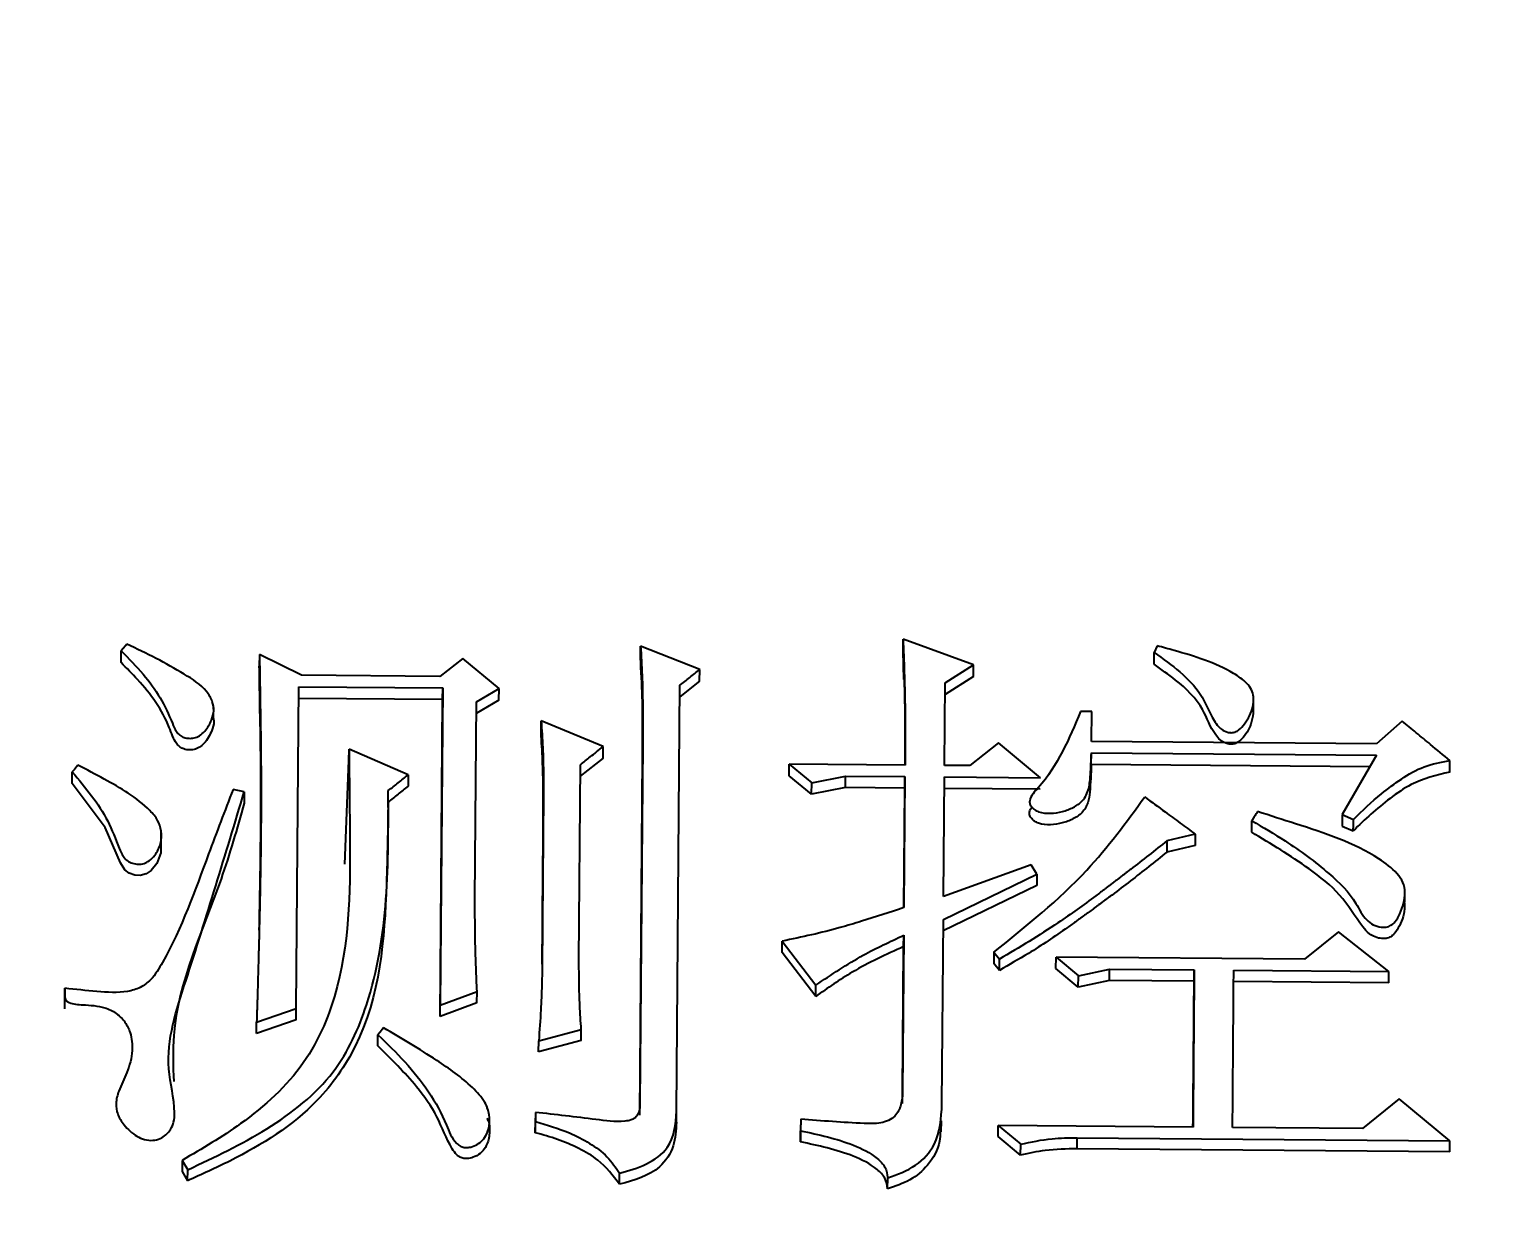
# Model space of a CAD drawing. Header units: millimetres. Extents: x 1726 to 4771, y 590 to 2743.
# Drawn here: x 2488.79 to 2494.41, y 2296.52 to 2301.04 of the extents above; entities that cross this region are included whole.
import ezdxf

# ---------------------------------------------------------------- set-up
doc = ezdxf.new("R2010")
doc.units = ezdxf.units.MM
doc.layers.add('AM_5', color=3, linetype='Continuous', lineweight=25)
doc.styles.add('SLDTEXTSTYLE1', font='txt.shx', dxfattribs={"width": 0.7, "bigfont": 'gbcbig.shx'})
doc.dimstyles.new('SLDDIMSTYLE12$0', dxfattribs={"dimtxt": 12, "dimasz": 10, "dimexe": 0, "dimexo": 0.0625, "dimgap": 0.875, "dimtad": 1, "dimdec": 1, "dimlfac": 1.8, "dimrnd": 1e-09, "dimzin": 12, "dimdsep": 46, "dimtxsty": 'SLDTEXTSTYLE1', "dimcen": 0.09, "dimdle": 8.16, "dimclrd": 3, "dimclre": 3, "dimadec": 0, "dimazin": 3, "dimtfac": 1, "dimtdec": 1, "dimtofl": 0, "dimtmove": 0, "dimatfit": 3, "dimfxl": 0, "dimfrac": 2, "dimtolj": 1, "dimlwd": 5, "dimlwe": 5, "dimarcsym": 0})

# ---------------------------------------------------------------- blocks, each defined once
blk = doc.blocks.new('*D50')
at = {"layer": 'AM_5', "color": 3, "lineweight": 5, "transparency": 16777216}
blk.add_line((2709.5179, 2483.6796), (2315.1182, 2483.6796), dxfattribs=at)
at = {"layer": 'AM_5', "color": 3, "linetype": 'Continuous', "lineweight": 5, "transparency": 16777216}
for p, q in [((2315.1182, 2473.6796), (2315.1182, 2159.8939)), ((2721.1936, 2149.8939), (2315.1182, 2149.8939))]:
    blk.add_line(p, q, dxfattribs=at)
at = {"layer": 'AM_5', "color": 3, "transparency": 16777216}
for points in [[(2313.4515, 2473.6796), (2316.7848, 2473.6796), (2315.1182, 2483.6796)], [(2313.4515, 2159.8939), (2316.7848, 2159.8939), (2315.1182, 2149.8939)]]:
    blk.add_solid(points, dxfattribs=at)
at = {"layer": 'Defpoints', "color": 0, "transparency": 16777216}
for p in [(2709.5804, 2483.6796), (2315.1182, 2149.8939), (2721.2561, 2149.8939)]:
    blk.add_point(p, dxfattribs=at)
at = {"layer": 'AM_5', "color": 0, "transparency": 16777216, "insert": (2300.5289, 2316.7867), "char_height": 12, "attachment_point": 5, "rotation": 90, "style": 'SLDTEXTSTYLE1'}
blk.add_mtext('\\A1;{\\H2.28571x;335}', dxfattribs=at)

msp = doc.modelspace()

# ---------------------------------------------------------------- linework, layer by layer
at = {"color": 7, "linetype": 'Continuous', "lineweight": 25}
for p, q in [((2489.143, 2298.6179), (2489.1435, 2298.6625)), ((2491.1335, 2298.6363), (2491.134, 2298.681)), ((2491.3605, 2298.5915), (2491.134, 2298.681)), ((2492.1398, 2298.6629), (2492.1403, 2298.7076)), ((2492.1431, 2298.5528), (2492.1398, 2298.6629)), ((2492.41, 2298.6091), (2492.1403, 2298.7076)), ((2493.1136, 2298.682), (2493.1026, 2298.6559)), ((2489.6734, 2298.6493), (2489.6729, 2298.6046)), ((2489.8351, 2298.5691), (2489.6734, 2298.6493)), ((2490.4522, 2298.6341), (2490.3651, 2298.5647)), ((2490.5919, 2298.519), (2490.4522, 2298.6341)), ((2492.3013, 2298.5399), (2492.41, 2298.6091)), ((2492.4095, 2298.5644), (2492.41, 2298.6091)), ((2493.1021, 2298.6112), (2493.1026, 2298.6559)), ((2490.3651, 2298.5647), (2489.8351, 2298.5691)), ((2491.36, 2298.5469), (2491.3605, 2298.5915)), ((2492.4095, 2298.5644), (2492.3008, 2298.4953)), ((2489.8146, 2297.2925), (2489.8239, 2298.5254)), ((2489.8239, 2298.5254), (2490.3756, 2298.5208)), ((2490.3756, 2298.5208), (2490.3664, 2297.3056)), ((2490.3751, 2298.4763), (2490.3756, 2298.5208)), ((2490.505, 2298.4671), (2490.5919, 2298.519)), ((2490.5914, 2298.4745), (2490.5919, 2298.519)), ((2491.2719, 2296.8996), (2491.2843, 2298.5308)), ((2491.36, 2298.5469), (2491.2838, 2298.4862)), ((2492.2989, 2298.2239), (2492.3013, 2298.5399)), ((2489.4971, 2298.4389), (2489.4973, 2298.45)), ((2490.3751, 2298.4763), (2489.8234, 2298.4808)), ((2490.3659, 2297.2627), (2490.3751, 2298.4763)), ((2490.4992, 2297.7107), (2490.505, 2298.4671)), ((2490.5914, 2298.4745), (2490.5045, 2298.4226)), ((2493.4824, 2298.4231), (2493.4829, 2298.4681)), ((2489.4967, 2298.4051), (2489.497, 2298.428)), ((2490.7527, 2298.3505), (2490.7532, 2298.3948)), ((2490.9905, 2298.2963), (2490.7532, 2298.3948)), ((2492.8629, 2298.43), (2492.8197, 2298.4303)), ((2492.8621, 2298.3159), (2492.8629, 2298.43)), ((2494.0526, 2298.3938), (2493.9546, 2298.3068)), ((2490.0164, 2298.2426), (2490.0168, 2298.2868)), ((2490.2432, 2298.1883), (2490.0168, 2298.2868)), ((2490.99, 2298.2521), (2490.9905, 2298.2963)), ((2491.142, 2298.3038), (2491.1315, 2296.9273)), ((2491.142, 2298.3038), (2491.1415, 2298.2596)), ((2492.505, 2298.3101), (2492.3962, 2298.2231)), ((2492.6663, 2298.1769), (2492.505, 2298.3101)), ((2492.8613, 2298.2278), (2492.8618, 2298.272)), ((2492.8618, 2298.272), (2493.9543, 2298.2629)), ((2493.9546, 2298.3068), (2492.8621, 2298.3159)), ((2490.0009, 2297.8459), (2490.0164, 2298.2426)), ((2490.8977, 2297.4779), (2490.9034, 2298.2267)), ((2490.99, 2298.2521), (2490.9029, 2298.1826)), ((2491.131, 2296.8849), (2491.1415, 2298.2596)), ((2491.7039, 2298.2289), (2491.7899, 2298.1579)), ((2492.1474, 2298.2252), (2491.7039, 2298.2289)), ((2492.3962, 2298.2231), (2492.2989, 2298.2239)), ((2493.9288, 2298.2189), (2492.8613, 2298.2278)), ((2493.9543, 2298.2629), (2493.8227, 2298.0355)), ((2494.2349, 2298.1988), (2494.2354, 2298.243)), ((2488.9556, 2298.155), (2488.9561, 2298.1991)), ((2490.2432, 2298.1883), (2490.2428, 2298.1442)), ((2491.7894, 2298.1138), (2491.7034, 2298.1847)), ((2491.7894, 2298.1138), (2491.7899, 2298.1579)), ((2491.7899, 2298.1579), (2491.9199, 2298.1831)), ((2491.9194, 2298.1391), (2491.9199, 2298.1831)), ((2491.9199, 2298.1831), (2492.1471, 2298.1813)), ((2492.1471, 2298.1813), (2492.1433, 2297.6794)), ((2492.1466, 2298.1372), (2492.1471, 2298.1813)), ((2492.2951, 2297.7223), (2492.2985, 2298.18)), ((2492.2985, 2298.18), (2492.6663, 2298.1769)), ((2489.6153, 2298.1232), (2489.5721, 2298.1323)), ((2489.6153, 2298.1232), (2489.6148, 2298.0792)), ((2490.1665, 2298.0834), (2490.167, 2298.1274)), ((2491.9194, 2298.1391), (2491.7894, 2298.1138)), ((2492.1466, 2298.1372), (2491.9194, 2298.1391)), ((2492.1431, 2297.6794), (2492.1466, 2298.1372)), ((2492.6658, 2298.1329), (2492.298, 2298.1359)), ((2492.6353, 2298.1116), (2492.6352, 2298.1098)), ((2490.7612, 2298.0345), (2490.7617, 2298.0785)), ((2493.8227, 2298.0355), (2493.8222, 2297.9915)), ((2493.8222, 2297.9915), (2493.8654, 2297.9736)), ((2493.8227, 2298.0355), (2493.8658, 2298.0175)), ((2489.2963, 2297.929), (2489.2968, 2297.9716)), ((2489.2968, 2297.9729), (2489.2968, 2297.9733)), ((2493.1513, 2297.9354), (2493.1508, 2297.8917)), ((2493.2596, 2297.9609), (2493.1513, 2297.9354)), ((2493.2596, 2297.9609), (2493.2591, 2297.9171)), ((2493.2591, 2297.9171), (2493.1508, 2297.8917)), ((2492.6313, 2297.8429), (2492.2951, 2297.7223)), ((2492.6527, 2297.8075), (2492.6313, 2297.8429)), ((2492.6522, 2297.7639), (2492.2939, 2297.5907)), ((2492.2944, 2297.6341), (2492.6527, 2297.8075)), ((2492.6527, 2297.8075), (2492.6522, 2297.7639)), ((2494.0622, 2297.7012), (2494.0627, 2297.7452)), ((2492.289, 2296.9266), (2492.2944, 2297.6341)), ((2491.6767, 2297.5077), (2491.6771, 2297.551)), ((2491.6771, 2297.551), (2491.8055, 2297.3823)), ((2492.1425, 2297.5736), (2492.1379, 2296.9722)), ((2492.142, 2297.5303), (2492.1425, 2297.5736)), ((2493.8085, 2297.5862), (2493.6779, 2297.4814)), ((2494.002, 2297.4345), (2493.8085, 2297.5862)), ((2491.805, 2297.3392), (2491.6767, 2297.5077)), ((2492.1377, 2296.971), (2492.142, 2297.5303)), ((2492.4881, 2297.5089), (2492.4876, 2297.4657)), ((2492.4881, 2297.5089), (2492.5096, 2297.4822)), ((2492.5091, 2297.4391), (2492.5096, 2297.4822)), ((2492.7255, 2297.4461), (2492.726, 2297.4893)), ((2492.726, 2297.4893), (2492.812, 2297.4179)), ((2493.6779, 2297.4814), (2492.726, 2297.4893)), ((2492.5091, 2297.4391), (2492.4876, 2297.4657)), ((2492.8115, 2297.3748), (2492.7255, 2297.4461)), ((2492.812, 2297.4179), (2492.9312, 2297.4434)), ((2492.9307, 2297.4003), (2492.9312, 2297.4434)), ((2492.9312, 2297.4434), (2493.2557, 2297.4407)), ((2493.2552, 2297.3976), (2493.2557, 2297.4407)), ((2493.4071, 2297.4395), (2494.002, 2297.4345)), ((2494.0016, 2297.3914), (2494.002, 2297.4345)), ((2488.9276, 2297.3275), (2488.9281, 2297.3705)), ((2491.805, 2297.3392), (2491.8055, 2297.3823)), ((2492.8115, 2297.3748), (2492.812, 2297.4179)), ((2492.9307, 2297.4003), (2492.8115, 2297.3748)), ((2493.2552, 2297.3976), (2492.9307, 2297.4003)), ((2494.0016, 2297.3914), (2493.4066, 2297.3963)), ((2488.9273, 2297.2923), (2488.9278, 2297.3352)), ((2488.9273, 2297.2923), (2488.9276, 2297.3275)), ((2490.5069, 2297.3145), (2490.3659, 2297.2627)), ((2490.3664, 2297.3056), (2490.5074, 2297.3575)), ((2490.5069, 2297.3145), (2490.5074, 2297.3575)), ((2489.6627, 2297.2407), (2489.8146, 2297.2925)), ((2489.8141, 2297.2496), (2489.8146, 2297.2925)), ((2490.3659, 2297.2627), (2490.3664, 2297.3056)), ((2489.8141, 2297.2496), (2489.6622, 2297.1979)), ((2489.6622, 2297.1979), (2489.6627, 2297.2407)), ((2490.7439, 2297.1698), (2490.9065, 2297.2127)), ((2490.906, 2297.1699), (2490.9065, 2297.2127)), ((2490.1271, 2297.1499), (2490.1276, 2297.1927)), ((2490.906, 2297.1699), (2490.7434, 2297.127)), ((2490.7434, 2297.127), (2490.7439, 2297.1698)), ((2491.131, 2296.8849), (2491.1315, 2296.9273)), ((2492.1374, 2296.9297), (2492.1379, 2296.9722)), ((2494.0416, 2296.9475), (2493.9001, 2296.8334)), ((2494.2351, 2296.7863), (2494.0416, 2296.9475)), ((2490.5456, 2296.9095), (2490.5456, 2296.916)), ((2490.731, 2296.8952), (2490.7305, 2296.8528)), ((2490.731, 2296.8952), (2490.7308, 2296.8597)), ((2491.2715, 2296.8572), (2491.2719, 2296.8996)), ((2491.7477, 2296.869), (2491.7472, 2296.8267)), ((2491.7477, 2296.869), (2491.7473, 2296.8247)), ((2490.7303, 2296.8174), (2490.7308, 2296.8597)), ((2491.7469, 2296.7824), (2491.7473, 2296.8247)), ((2492.2861, 2296.8202), (2492.2866, 2296.8628)), ((2492.5042, 2296.8027), (2492.5047, 2296.845)), ((2492.5047, 2296.845), (2492.5907, 2296.7733)), ((2493.2511, 2296.8388), (2492.5047, 2296.845)), ((2493.9001, 2296.8334), (2493.4025, 2296.8376)), ((2492.5902, 2296.7311), (2492.5042, 2296.8027)), ((2492.5902, 2296.7311), (2492.5907, 2296.7733)), ((2492.8068, 2296.7559), (2492.8073, 2296.7981)), ((2494.2346, 2296.744), (2492.8068, 2296.7559)), ((2492.8073, 2296.7981), (2494.2351, 2296.7863)), ((2494.2346, 2296.744), (2494.2351, 2296.7863)), ((2489.3774, 2296.7113), (2489.3769, 2296.6691)), ((2489.3774, 2296.7113), (2489.3988, 2296.6755)), ((2489.3769, 2296.6691), (2489.3983, 2296.6334)), ((2489.3983, 2296.6334), (2489.3988, 2296.6755)), ((2491.0533, 2296.6197), (2491.0538, 2296.6618)), ((2492.0808, 2296.6023), (2492.0813, 2296.6444))]:
    msp.add_line(p, q, dxfattribs=at)
at = {"color": 7, "linetype": 'Continuous', "lineweight": 25, "flags": 128}
for points in [[(2489.1653, 2298.6886), (2489.1598, 2298.682), (2489.1516, 2298.6722), (2489.1435, 2298.6625)], [(2488.9779, 2298.2252), (2488.9724, 2298.2185), (2488.9642, 2298.2088), (2488.9561, 2298.199)], [(2491.7034, 2298.1847), (2491.7036, 2298.1959), (2491.7037, 2298.207), (2491.7039, 2298.2289)], [(2489.2956, 2297.9293), (2489.2958, 2297.8893), (2489.2799, 2297.8486), (2489.2581, 2297.8211), (2489.2395, 2297.8085), (2489.2169, 2297.8024), (2489.1963, 2297.8033), (2489.1745, 2297.8108), (2489.1574, 2297.8245), (2489.1409, 2297.8515), (2489.0816, 2297.9866), (2488.9556, 2298.155), (2488.9556, 2298.155)], [(2493.4759, 2297.9681), (2493.4762, 2297.9901), (2493.4764, 2298.012)], [(2493.8654, 2297.9736), (2493.8656, 2297.9956), (2493.8658, 2298.0175)], [(2490.1493, 2297.219), (2490.1438, 2297.2123), (2490.1357, 2297.2024), (2490.1276, 2297.1926)]]:
    msp.add_lwpolyline(points, dxfattribs=at)
at = {"color": 7, "linetype": 'Continuous', "lineweight": 25}
for points, knots in [([(2489.1435, 2298.6625), (2489.1725, 2298.6333), (2489.228, 2298.5775), (2489.2962, 2298.4848), (2489.3307, 2298.4082), (2489.3511, 2298.3583), (2489.3669, 2298.3393), (2489.3839, 2298.3303), (2489.4032, 2298.327), (2489.4236, 2298.3286), (2489.446, 2298.3375), (2489.4707, 2298.3604), (2489.4895, 2298.3932), (2489.5009, 2298.4324), (2489.4941, 2298.4714), (2489.4616, 2298.5255), (2489.3814, 2298.5771), (2489.2783, 2298.6352), (2489.203, 2298.6708), (2489.1653, 2298.6886)], [0, 0, 0, 0, 0.120486, 0.230168, 0.339823, 0.374602, 0.392982, 0.411577, 0.427593, 0.446559, 0.467306, 0.493913, 0.542941, 0.579847, 0.61702, 0.661529, 0.765546, 0.882403, 1, 1, 1, 1]), ([(2491.134, 2298.681), (2491.1362, 2298.6434), (2491.1407, 2298.5683), (2491.1428, 2298.4426), (2491.1423, 2298.3544), (2491.142, 2298.3038)], [0, 0, 0, 0, 0.2992276, 0.5984756, 1, 1, 1, 1]), ([(2492.1403, 2298.7076), (2492.1433, 2298.6233), (2492.1478, 2298.5009), (2492.148, 2298.3399), (2492.1476, 2298.2634), (2492.1474, 2298.2252)], [0, 0, 0, 0, 0.525139, 0.762561, 1, 1, 1, 1]), ([(2493.1026, 2298.6559), (2493.1699, 2298.6082), (2493.2707, 2298.5367), (2493.3165, 2298.421), (2493.3441, 2298.3756), (2493.3621, 2298.3604), (2493.379, 2298.3517), (2493.3978, 2298.3485), (2493.4136, 2298.3513), (2493.4319, 2298.3625), (2493.4588, 2298.3935), (2493.4807, 2298.4368), (2493.485, 2298.4832), (2493.477, 2298.5146), (2493.4517, 2298.5473), (2493.3586, 2298.611), (2493.2358, 2298.6488), (2493.1352, 2298.6761), (2493.1136, 2298.682)], [0, 0, 0, 0, 0.227643, 0.340918, 0.369432, 0.383636, 0.40814, 0.421602, 0.435183, 0.450932, 0.481252, 0.554321, 0.592682, 0.621741, 0.650784, 0.712011, 0.938181, 1, 1, 1, 1]), ([(2489.4963, 2298.4053), (2489.4966, 2298.4043), (2489.5009, 2298.3913), (2489.4928, 2298.3578), (2489.4748, 2298.3221), (2489.4499, 2298.2967), (2489.4288, 2298.2857), (2489.4061, 2298.2823), (2489.3851, 2298.2854), (2489.3681, 2298.2941), (2489.3444, 2298.3201), (2489.3153, 2298.4176), (2489.239, 2298.5221), (2489.1645, 2298.5964), (2489.143, 2298.6178)], [0, 0, 0, 0, 0.0049913, 0.0701313, 0.1671597, 0.2080674, 0.2429687, 0.2779201, 0.3127214, 0.3396937, 0.3666053, 0.4833158, 0.8507469, 1, 1, 1, 1]), ([(2489.6734, 2298.6493), (2489.6736, 2298.6398), (2489.6738, 2298.6255), (2489.6742, 2298.6065), (2489.6744, 2298.5922), (2489.6747, 2298.5779), (2489.6749, 2298.5636), (2489.6751, 2298.5493), (2489.6753, 2298.5374), (2489.6755, 2298.5279), (2489.6756, 2298.5208), (2489.6757, 2298.5136), (2489.6759, 2298.5065), (2489.676, 2298.4993), (2489.6761, 2298.4922), (2489.6762, 2298.485), (2489.6764, 2298.4707), (2489.6772, 2298.4207), (2489.678, 2298.3635), (2489.6786, 2298.3062), (2489.6789, 2298.2776), (2489.6792, 2298.2394), (2489.6796, 2298.1917), (2489.6797, 2298.1344), (2489.6797, 2298.077), (2489.6795, 2298.0197), (2489.6791, 2297.9623), (2489.6785, 2297.9049), (2489.6777, 2297.8475), (2489.6768, 2297.79), (2489.6757, 2297.7326), (2489.6745, 2297.6751), (2489.6731, 2297.6176), (2489.6717, 2297.56), (2489.6705, 2297.5121), (2489.6694, 2297.4737), (2489.6686, 2297.4449), (2489.6678, 2297.4161), (2489.667, 2297.3873), (2489.6659, 2297.3485), (2489.6649, 2297.3144), (2489.6637, 2297.2751), (2489.6631, 2297.2554), (2489.6627, 2297.2407)], [0, 0, 0, 0, 0.0203708, 0.0305563, 0.0407417, 0.0509271, 0.0611126, 0.071298, 0.0814834, 0.0865761, 0.0916688, 0.0967616, 0.1018543, 0.106947, 0.1120397, 0.1171324, 0.1222251, 0.142596, 0.2240796, 0.2444504, 0.2648213, 0.2851921, 0.3259339, 0.3666757, 0.4074174, 0.4481592, 0.488901, 0.5296427, 0.5703845, 0.6111262, 0.651868, 0.6926097, 0.7333515, 0.7740932, 0.8148349, 0.8352058, 0.8555767, 0.8759475, 0.8963184, 0.9166892, 0.9583446, 0.9687584, 1, 1, 1, 1]), ([(2489.6762, 2298.373), (2489.6757, 2298.4109), (2489.6747, 2298.4882), (2489.6735, 2298.5653), (2489.6729, 2298.6046)], [0, 0, 0, 0, 0.490585, 1, 1, 1, 1]), ([(2491.1415, 2298.2596), (2491.1417, 2298.2973), (2491.1421, 2298.3726), (2491.1411, 2298.4982), (2491.1363, 2298.586), (2491.1335, 2298.6363)], [0, 0, 0, 0, 0.299614, 0.599241, 1, 1, 1, 1]), ([(2493.4812, 2298.4236), (2493.4792, 2298.4095), (2493.4744, 2298.3736), (2493.4492, 2298.3354), (2493.4231, 2298.3123), (2493.4078, 2298.3055), (2493.3921, 2298.3045), (2493.3733, 2298.3095), (2493.3534, 2298.3213), (2493.3186, 2298.3629), (2493.2911, 2298.4543), (2493.2002, 2298.5422), (2493.1298, 2298.5917), (2493.1021, 2298.6112)], [0, 0, 0, 0, 0.075216, 0.191494, 0.226445, 0.248937, 0.271595, 0.299805, 0.340849, 0.382974, 0.572549, 0.832034, 1, 1, 1, 1]), ([(2491.2843, 2298.5308), (2491.297, 2298.5409), (2491.3224, 2298.5611), (2491.3478, 2298.5814), (2491.3605, 2298.5915)], [0, 0, 0, 0, 0.499999, 1, 1, 1, 1]), ([(2492.1437, 2298.5533), (2492.1439, 2298.5495), (2492.1442, 2298.54), (2492.1457, 2298.4835), (2492.1469, 2298.4075), (2492.1473, 2298.3224), (2492.1473, 2298.2671), (2492.1472, 2298.2358), (2492.1471, 2298.2252)], [0, 0, 0, 0, 0.06842, 0.171266, 0.527315, 0.754455, 0.91651, 1, 1, 1, 1]), ([(2490.7532, 2298.3948), (2490.7555, 2298.3609), (2490.7602, 2298.2914), (2490.762, 2298.1859), (2490.7618, 2298.1143), (2490.7617, 2298.0785)], [0, 0, 0, 0, 0.321919, 0.660869, 1, 1, 1, 1]), ([(2492.8197, 2298.4303), (2492.7765, 2298.3268), (2492.7293, 2298.2135), (2492.6374, 2298.1165), (2492.6238, 2298.0944), (2492.6252, 2298.0754), (2492.6329, 2298.0633), (2492.6445, 2298.0534), (2492.6678, 2298.0417), (2492.7054, 2298.0388), (2492.7505, 2298.0459), (2492.792, 2298.0617), (2492.8332, 2298.0883), (2492.8544, 2298.1358), (2492.8587, 2298.1988), (2492.8606, 2298.2442), (2492.8618, 2298.272)], [0, 0, 0, 0, 0.410682, 0.448949, 0.485441, 0.501738, 0.518559, 0.536626, 0.555642, 0.608214, 0.659889, 0.710594, 0.760792, 0.827972, 0.89499, 1, 1, 1, 1]), ([(2494.2354, 2298.243), (2494.2106, 2298.2635), (2494.1677, 2298.2988), (2494.1068, 2298.3491), (2494.0707, 2298.3789), (2494.0526, 2298.3938)], [0, 0, 0, 0, 0.407162, 0.703581, 1, 1, 1, 1]), ([(2489.6761, 2298.3769), (2489.6771, 2298.2248), (2489.6785, 2297.9965), (2489.6742, 2297.729), (2489.6717, 2297.6177), (2489.6716, 2297.594), (2489.6717, 2297.5925), (2489.6718, 2297.5925), (2489.6718, 2297.5925)], [0, 0, 0, 0, 0.584792, 0.877992, 0.983889, 0.996544, 0.998808, 1, 1, 1, 1]), ([(2490.7612, 2298.0345), (2490.7613, 2298.0685), (2490.7616, 2298.1382), (2490.7586, 2298.2436), (2490.7547, 2298.3148), (2490.7527, 2298.3505)], [0, 0, 0, 0, 0.322349, 0.661088, 1, 1, 1, 1]), ([(2490.0168, 2298.2868), (2490.0179, 2298.181), (2490.0207, 2297.8786), (2490.0222, 2297.4651), (2489.8624, 2297.0716), (2489.6278, 2296.8586), (2489.4536, 2296.7561), (2489.3774, 2296.7113)], [0, 0, 0, 0, 0.178231, 0.509536, 0.685642, 0.862667, 1, 1, 1, 1]), ([(2490.9034, 2298.2267), (2490.9158, 2298.2367), (2490.9366, 2298.2532), (2490.9656, 2298.2764), (2490.9822, 2298.2897), (2490.9905, 2298.2963)], [0, 0, 0, 0, 0.4283658, 0.7141822, 1, 1, 1, 1]), ([(2488.9561, 2298.199), (2489.0069, 2298.1389), (2489.0829, 2298.0487), (2489.1259, 2297.9309), (2489.1483, 2297.8786), (2489.1663, 2297.8584), (2489.1865, 2297.8484), (2489.2092, 2297.8446), (2489.2317, 2297.8474), (2489.2545, 2297.8594), (2489.278, 2297.8848), (2489.2977, 2297.9239), (2489.2998, 2297.9712), (2489.2855, 2298.0159), (2489.2186, 2298.0922), (2489.1082, 2298.1568), (2489.0113, 2298.2076), (2488.9779, 2298.2252)], [0, 0, 0, 0, 0.226353, 0.339206, 0.374163, 0.395072, 0.416138, 0.435558, 0.45699, 0.476776, 0.506219, 0.555776, 0.604139, 0.64694, 0.693735, 0.894302, 1, 1, 1, 1]), ([(2492.8613, 2298.2278), (2492.8601, 2298.1925), (2492.8583, 2298.1434), (2492.8501, 2298.0804), (2492.8291, 2298.0421), (2492.7916, 2298.0178), (2492.75, 2298.002), (2492.7049, 2297.9949), (2492.6673, 2297.9978), (2492.644, 2298.0095), (2492.6324, 2298.0194), (2492.6248, 2298.0314), (2492.6232, 2298.0491), (2492.6306, 2298.0601), (2492.6355, 2298.0673)], [0, 0, 0, 0, 0.2448124, 0.3413008, 0.4384984, 0.5304877, 0.6234343, 0.7181755, 0.8145615, 0.8494167, 0.8825209, 0.9133306, 0.9431717, 1, 1, 1, 1]), ([(2493.8658, 2298.0175), (2493.9006, 2298.051), (2493.958, 2298.1063), (2494.049, 2298.173), (2494.1343, 2298.2245), (2494.2015, 2298.2368), (2494.2354, 2298.243)], [0, 0, 0, 0, 0.334415, 0.553138, 0.774737, 1, 1, 1, 1]), ([(2490.1671, 2298.1274), (2490.1798, 2298.1375), (2490.2052, 2298.1578), (2490.2305, 2298.1781), (2490.2432, 2298.1883)], [0, 0, 0, 0, 0.5, 1, 1, 1, 1]), ([(2494.2349, 2298.1988), (2494.1837, 2298.1862), (2494.0998, 2298.1657), (2494.0058, 2298.0984), (2493.9321, 2298.039), (2493.8875, 2297.9953), (2493.8654, 2297.9736)], [0, 0, 0, 0, 0.345362, 0.565607, 0.783612, 1, 1, 1, 1]), ([(2488.9278, 2297.3352), (2488.9284, 2297.3327), (2488.9296, 2297.3275), (2488.9355, 2297.3206), (2488.9483, 2297.3131), (2488.9697, 2297.309), (2489.0154, 2297.3059), (2489.0708, 2297.3032), (2489.1264, 2297.2764), (2489.16, 2297.2422), (2489.183, 2297.1931), (2489.1903, 2297.1257), (2489.1691, 2297.0498), (2489.1353, 2296.9862), (2489.1213, 2296.932), (2489.1282, 2296.8859), (2489.156, 2296.8421), (2489.1925, 2296.8082), (2489.2326, 2296.7897), (2489.2643, 2296.7863), (2489.293, 2296.7937), (2489.3163, 2296.8087), (2489.3346, 2296.8304), (2489.347, 2296.8595), (2489.3504, 2296.9386), (2489.2983, 2297.1185), (2489.4384, 2297.5359), (2489.5432, 2297.8836), (2489.6153, 2298.1232)], [0, 0, 0, 0, 0.003564, 0.007141, 0.011667, 0.022281, 0.03379, 0.068951, 0.089643, 0.110396, 0.130498, 0.162022, 0.201668, 0.236438, 0.25911, 0.277, 0.29888, 0.327265, 0.340596, 0.354041, 0.36589, 0.376926, 0.38899, 0.402933, 0.419058, 0.496673, 0.653151, 1, 1, 1, 1]), ([(2489.5721, 2298.1323), (2489.5407, 2298.0501), (2489.4558, 2297.828), (2489.3679, 2297.5783), (2489.2672, 2297.4091), (2489.2183, 2297.371), (2489.1469, 2297.3507), (2489.0483, 2297.3576), (2488.9687, 2297.3661), (2488.9281, 2297.3705)], [0, 0, 0, 0, 0.239125, 0.645779, 0.717633, 0.759609, 0.801685, 0.898672, 1, 1, 1, 1]), ([(2489.3988, 2296.6755), (2489.5017, 2296.724), (2489.7082, 2296.8212), (2489.9695, 2297.0269), (2490.1707, 2297.4776), (2490.1686, 2297.8495), (2490.167, 2298.1274)], [0, 0, 0, 0, 0.180959, 0.363243, 0.524232, 1, 1, 1, 1]), ([(2490.2428, 2298.1442), (2490.2301, 2298.1341), (2490.2047, 2298.1138), (2490.1793, 2298.0935), (2490.1666, 2298.0834)], [0, 0, 0, 0, 0.5, 1, 1, 1, 1]), ([(2492.4881, 2297.5089), (2492.6129, 2297.6087), (2492.8337, 2297.7854), (2492.9956, 2298.0069), (2493.066, 2298.1033)], [0, 0, 0, 0, 0.564764, 1, 1, 1, 1]), ([(2493.066, 2298.1033), (2493.0921, 2298.0841), (2493.1374, 2298.0508), (2493.2019, 2298.0034), (2493.2404, 2297.9751), (2493.2596, 2297.9609)], [0, 0, 0, 0, 0.404154, 0.702076, 1, 1, 1, 1]), ([(2489.6148, 2298.0792), (2489.5874, 2297.9822), (2489.5034, 2297.6856), (2489.3333, 2297.3401), (2489.3427, 2297.0723), (2489.3447, 2297.0134)], [0, 0, 0, 0, 0.274913, 0.840495, 1, 1, 1, 1]), ([(2490.1665, 2298.0834), (2490.1652, 2297.9797), (2490.1612, 2297.6671), (2490.1295, 2297.2556), (2489.8775, 2296.8927), (2489.6316, 2296.7386), (2489.4523, 2296.6578), (2489.3983, 2296.6334)], [0, 0, 0, 0, 0.180756, 0.544805, 0.687034, 0.905678, 1, 1, 1, 1]), ([(2490.7617, 2298.0785), (2490.7603, 2297.9052), (2490.7588, 2297.7057), (2490.7573, 2297.5055), (2490.7571, 2297.4791)], [0, 0, 0, 0, 0.868151, 1, 1, 1, 1]), ([(2493.4764, 2298.012), (2493.5193, 2297.9869), (2493.6232, 2297.926), (2493.761, 2297.824), (2493.8681, 2297.721), (2493.9025, 2297.6411), (2493.9406, 2297.6124), (2493.9676, 2297.6037), (2493.9918, 2297.604), (2494.011, 2297.611), (2494.0299, 2297.6285), (2494.052, 2297.6702), (2494.0673, 2297.7224), (2494.0582, 2297.777), (2494.0244, 2297.8231), (2493.8974, 2297.918), (2493.7058, 2297.9807), (2493.5467, 2298.0316), (2493.4983, 2298.047)], [0, 0, 0, 0, 0.09823, 0.238084, 0.342847, 0.395046, 0.415643, 0.436328, 0.448822, 0.461404, 0.474978, 0.500048, 0.559261, 0.58729, 0.615214, 0.674822, 0.90112, 1, 1, 1, 1]), ([(2493.4983, 2298.047), (2493.4964, 2298.044), (2493.4919, 2298.0367), (2493.4846, 2298.0251), (2493.4791, 2298.0164), (2493.4764, 2298.012)], [0, 0, 0, 0, 0.2536176, 0.6268116, 1, 1, 1, 1]), ([(2490.7568, 2297.4631), (2490.7581, 2297.6277), (2490.7595, 2297.8184), (2490.761, 2298.0085), (2490.7612, 2298.0345)], [0, 0, 0, 0, 0.863075, 1, 1, 1, 1]), ([(2493.1513, 2297.9354), (2493.1049, 2297.8987), (2493.0556, 2297.8597), (2493.0029, 2297.8188), (2492.9942, 2297.812), (2492.9854, 2297.8052), (2492.9766, 2297.7984), (2492.9648, 2297.7894), (2492.953, 2297.7804), (2492.9412, 2297.7714), (2492.9324, 2297.7647), (2492.9235, 2297.758), (2492.9057, 2297.7446), (2492.8431, 2297.6981), (2492.7128, 2297.6027), (2492.5853, 2297.5271), (2492.5096, 2297.4822)], [0, 0, 0, 0, 0.227113, 0.241308, 0.255502, 0.269697, 0.283891, 0.298086, 0.326475, 0.340669, 0.354864, 0.369058, 0.383253, 0.440031, 0.667173, 1, 1, 1, 1]), ([(2494.0607, 2297.7014), (2494.0613, 2297.6955), (2494.0642, 2297.6642), (2494.0492, 2297.6217), (2494.0279, 2297.5832), (2494.0092, 2297.5671), (2493.9918, 2297.5609), (2493.9711, 2297.5603), (2493.9486, 2297.5659), (2493.9225, 2297.5804), (2493.8773, 2297.6359), (2493.8207, 2297.7326), (2493.6695, 2297.8514), (2493.5503, 2297.9232), (2493.4759, 2297.9681)], [0, 0, 0, 0, 0.022386, 0.118784, 0.16255, 0.18394, 0.205533, 0.224645, 0.253793, 0.283567, 0.327149, 0.51064, 0.694381, 1, 1, 1, 1]), ([(2493.1508, 2297.8917), (2493.1045, 2297.8548), (2493.035, 2297.7996), (2492.9615, 2297.7433), (2492.9318, 2297.721), (2492.9229, 2297.7143), (2492.914, 2297.7077), (2492.905, 2297.701), (2492.8961, 2297.6944), (2492.8871, 2297.6878), (2492.8781, 2297.6812), (2492.8662, 2297.6724), (2492.8542, 2297.6637), (2492.8421, 2297.6549), (2492.8331, 2297.6484), (2492.8241, 2297.6418), (2492.815, 2297.6353), (2492.7969, 2297.6223), (2492.7334, 2297.5768), (2492.6358, 2297.5115), (2492.5463, 2297.4604), (2492.5091, 2297.4391)], [0, 0, 0, 0, 0.227207, 0.340812, 0.355012, 0.369212, 0.383413, 0.397613, 0.411813, 0.426014, 0.440214, 0.454414, 0.482815, 0.497015, 0.511215, 0.525416, 0.539616, 0.553816, 0.610618, 0.837948, 1, 1, 1, 1]), ([(2490.5074, 2297.3575), (2490.506, 2297.3883), (2490.5031, 2297.4498), (2490.4994, 2297.5676), (2490.4993, 2297.6545), (2490.4992, 2297.7107)], [0, 0, 0, 0, 0.261316, 0.522638, 1, 1, 1, 1]), ([(2492.1433, 2297.6794), (2492.0892, 2297.6618), (2492.0082, 2297.6352), (2491.854, 2297.5884), (2491.7516, 2297.5667), (2491.6771, 2297.551)], [0, 0, 0, 0, 0.3535749, 0.5303652, 1, 1, 1, 1]), ([(2491.8055, 2297.3823), (2491.8649, 2297.4223), (2491.9715, 2297.4943), (2492.09, 2297.5492), (2492.1425, 2297.5736)], [0, 0, 0, 0, 0.556535, 1, 1, 1, 1]), ([(2492.142, 2297.5303), (2492.075, 2297.4996), (2491.9562, 2297.4451), (2491.8509, 2297.3714), (2491.805, 2297.3392)], [0, 0, 0, 0, 0.563743, 1, 1, 1, 1]), ([(2490.7571, 2297.4791), (2490.7567, 2297.4472), (2490.7559, 2297.3833), (2490.7516, 2297.2802), (2490.7467, 2297.209), (2490.7439, 2297.1698)], [0, 0, 0, 0, 0.3096039, 0.6192325, 1, 1, 1, 1]), ([(2490.9065, 2297.2127), (2490.9046, 2297.2431), (2490.9008, 2297.3025), (2490.8982, 2297.391), (2490.8979, 2297.4489), (2490.8977, 2297.4779)], [0, 0, 0, 0, 0.34424, 0.672044, 1, 1, 1, 1]), ([(2493.2557, 2297.4407), (2493.255, 2297.3575), (2493.2535, 2297.1572), (2493.252, 2296.9563), (2493.2511, 2296.8388)], [0, 0, 0, 0, 0.415229, 1, 1, 1, 1]), ([(2493.4025, 2296.8376), (2493.4032, 2296.921), (2493.4047, 2297.122), (2493.4062, 2297.3223), (2493.4071, 2297.4395)], [0, 0, 0, 0, 0.41523, 1, 1, 1, 1]), ([(2488.9281, 2297.3705), (2488.9281, 2297.3639), (2488.928, 2297.3522), (2488.9279, 2297.3404), (2488.9278, 2297.3352)], [0, 0, 0, 0, 0.56, 1, 1, 1, 1]), ([(2493.2509, 2296.8388), (2493.2515, 2296.908), (2493.2529, 2297.0946), (2493.2543, 2297.2806), (2493.2552, 2297.3976)], [0, 0, 0, 0, 0.370966, 1, 1, 1, 1]), ([(2490.1276, 2297.1926), (2490.1627, 2297.1586), (2490.2689, 2297.0558), (2490.3683, 2296.9143), (2490.4112, 2296.7912), (2490.441, 2296.7658), (2490.4587, 2296.76), (2490.4801, 2296.7606), (2490.503, 2296.7682), (2490.5255, 2296.7834), (2490.545, 2296.809), (2490.556, 2296.8445), (2490.5564, 2296.8886), (2490.5372, 2296.9412), (2490.469, 2297.0146), (2490.3364, 2297.1084), (2490.2179, 2297.1784), (2490.1493, 2297.219)], [0, 0, 0, 0, 0.115425, 0.348555, 0.412098, 0.42532, 0.438686, 0.453028, 0.472542, 0.492546, 0.515345, 0.548269, 0.582418, 0.623377, 0.682539, 0.816306, 1, 1, 1, 1]), ([(2490.5447, 2296.8731), (2490.5452, 2296.8723), (2490.556, 2296.8552), (2490.5572, 2296.8169), (2490.548, 2296.7727), (2490.5264, 2296.7418), (2490.5017, 2296.7253), (2490.4773, 2296.7181), (2490.4574, 2296.7181), (2490.4418, 2296.7232), (2490.4256, 2296.7354), (2490.3915, 2296.7862), (2490.3595, 2296.8813), (2490.2634, 2297.0153), (2490.1786, 2297.099), (2490.1271, 2297.1499)], [0, 0, 0, 0, 0.0036464, 0.0803454, 0.1460992, 0.1860143, 0.2261205, 0.2570386, 0.2793128, 0.2982222, 0.3170807, 0.3556157, 0.5373152, 0.7190912, 1, 1, 1, 1]), ([(2491.1313, 2296.9273), (2491.1313, 2296.9201), (2491.1311, 2296.9054), (2491.1237, 2296.8866), (2491.112, 2296.8729), (2491.0953, 2296.8643), (2491.0448, 2296.8567), (2490.9217, 2296.8739), (2490.8081, 2296.8866), (2490.731, 2296.8952)], [0, 0, 0, 0, 0.052862, 0.108161, 0.143222, 0.178347, 0.234295, 0.480556, 1, 1, 1, 1]), ([(2492.1379, 2296.9722), (2492.1369, 2296.9562), (2492.1349, 2296.9241), (2492.1119, 2296.8747), (2492.0536, 2296.8504), (2491.9306, 2296.8549), (2491.8286, 2296.8628), (2491.7477, 2296.869)], [0, 0, 0, 0, 0.111586, 0.225233, 0.353074, 0.48645, 1, 1, 1, 1]), ([(2492.0813, 2296.6444), (2492.1186, 2296.6576), (2492.1915, 2296.6836), (2492.2814, 2296.7845), (2492.2861, 2296.8732), (2492.289, 2296.9266)], [0, 0, 0, 0, 0.29307, 0.573859, 1, 1, 1, 1]), ([(2491.0538, 2296.6618), (2491.0885, 2296.6718), (2491.1567, 2296.6915), (2491.2615, 2296.7656), (2491.268, 2296.8493), (2491.2719, 2296.8996)], [0, 0, 0, 0, 0.294131, 0.576582, 1, 1, 1, 1]), ([(2490.7305, 2296.8528), (2490.7305, 2296.8462), (2490.7304, 2296.8344), (2490.7303, 2296.8226), (2490.7303, 2296.8174)], [0, 0, 0, 0, 0.56, 1, 1, 1, 1]), ([(2491.0533, 2296.6197), (2491.028, 2296.6529), (2490.9858, 2296.7083), (2490.8973, 2296.7589), (2490.8164, 2296.7933), (2490.7591, 2296.8093), (2490.7303, 2296.8174)], [0, 0, 0, 0, 0.329538, 0.550163, 0.774094, 1, 1, 1, 1]), ([(2490.7308, 2296.8597), (2490.7751, 2296.8469), (2490.8478, 2296.8258), (2490.9393, 2296.7785), (2491.0084, 2296.7285), (2491.0388, 2296.6838), (2491.0538, 2296.6618)], [0, 0, 0, 0, 0.347625, 0.569681, 0.787632, 1, 1, 1, 1]), ([(2491.2715, 2296.8572), (2491.2699, 2296.8266), (2491.2667, 2296.7649), (2491.2005, 2296.6607), (2491.1099, 2296.6354), (2491.0533, 2296.6197)], [0, 0, 0, 0, 0.270029, 0.543705, 1, 1, 1, 1]), ([(2491.7472, 2296.8267), (2491.7471, 2296.8184), (2491.747, 2296.8036), (2491.7469, 2296.7889), (2491.7469, 2296.7824)], [0, 0, 0, 0, 0.56, 1, 1, 1, 1]), ([(2491.7473, 2296.8247), (2491.8161, 2296.8099), (2491.9199, 2296.7876), (2492.0278, 2296.7338), (2492.0747, 2296.6871), (2492.0791, 2296.6584), (2492.0813, 2296.6444)], [0, 0, 0, 0, 0.5121247, 0.7727852, 0.8884477, 1, 1, 1, 1]), ([(2492.2826, 2296.8207), (2492.282, 2296.8086), (2492.2797, 2296.7629), (2492.2419, 2296.6943), (2492.1686, 2296.6318), (2492.1104, 2296.6123), (2492.0808, 2296.6023)], [0, 0, 0, 0, 0.1185671, 0.4502381, 0.7206745, 1, 1, 1, 1]), ([(2492.0808, 2296.6023), (2492.0787, 2296.6163), (2492.0742, 2296.6449), (2492.0273, 2296.6916), (2491.9194, 2296.7453), (2491.8156, 2296.7676), (2491.7469, 2296.7824)], [0, 0, 0, 0, 0.111456, 0.227071, 0.487738, 1, 1, 1, 1]), ([(2492.8068, 2296.7559), (2492.7657, 2296.7551), (2492.6924, 2296.7539), (2492.6214, 2296.738), (2492.5902, 2296.7311)], [0, 0, 0, 0, 0.5610854, 1, 1, 1, 1]), ([(2492.5907, 2296.7733), (2492.6305, 2296.7818), (2492.7018, 2296.797), (2492.775, 2296.7978), (2492.8073, 2296.7981)], [0, 0, 0, 0, 0.558835, 1, 1, 1, 1])]:
    msp.add_open_spline(points, degree=3, knots=knots, dxfattribs=at)

# ---------------------------------------------------------------- dimensions: what is measured, and where the dimension line sits
at = {"layer": 'AM_5'}
dim = msp.add_linear_dim(base=(2315.1182, 2149.8939), p1=(2709.5804, 2483.6796), p2=(2721.2561, 2149.8939), angle=90, text='{\\H2.28571x;335}', dimstyle='SLDDIMSTYLE12$0', override={"dimlfac": 1}, dxfattribs=at)
dim.commit()
dim.dimension.update_dxf_attribs({"geometry": '*D50', "text_midpoint": (2300.5289, 2316.7867)})

doc.saveas('drawing.dxf')
